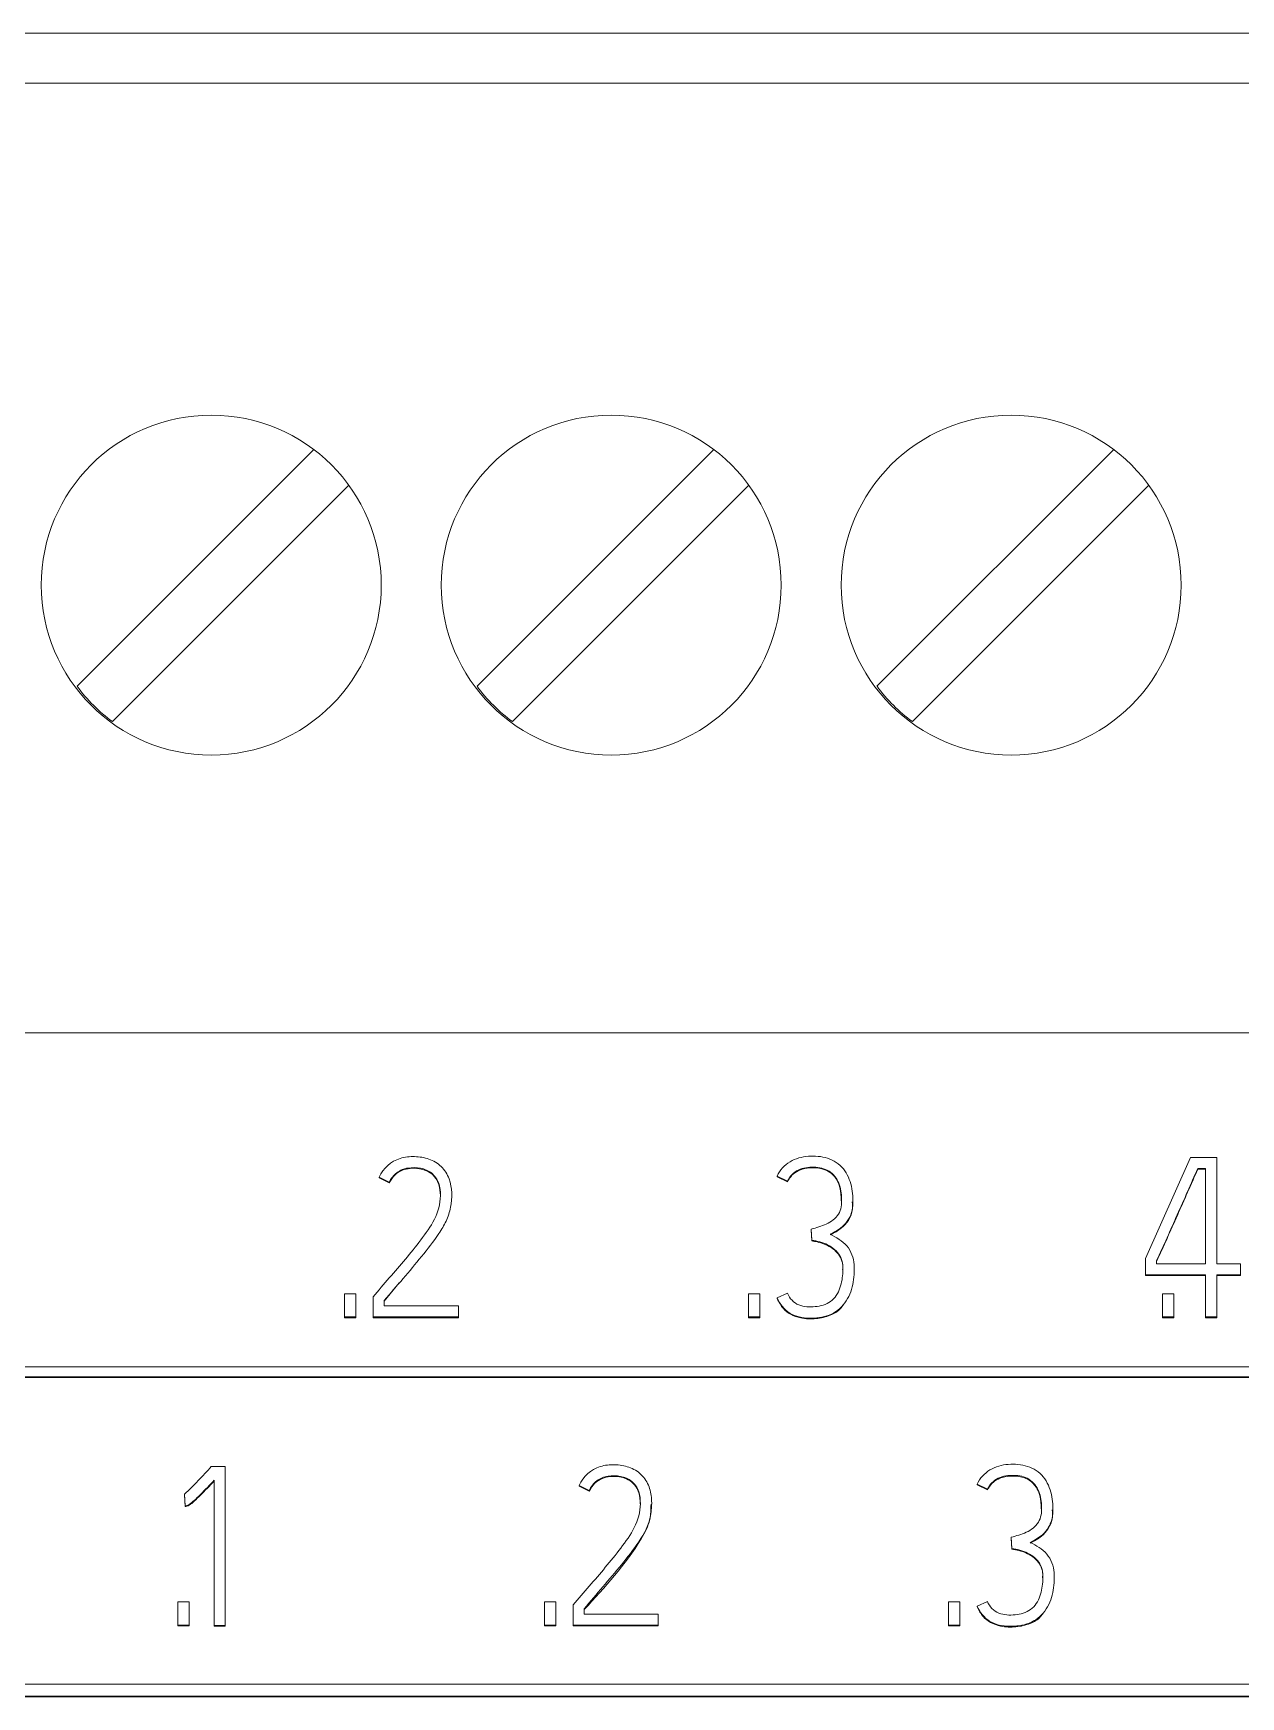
# Model space of a CAD drawing. Header units: millimetres. Extents: x 983 to 2111, y 2638 to 4457.
# Drawn here: x 1505.42 to 1517.5, y 3473.27 to 3489.91 of the extents above; entities that cross this region are included whole.
import ezdxf

# ---------------------------------------------------------------- set-up
doc = ezdxf.new("R2010")
doc.units = ezdxf.units.MM

# ---------------------------------------------------------------- blocks, each defined once
blk = doc.blocks.new('16DIDQ')
at = {"color": 7, "linetype": 'Continuous', "lineweight": 15}
for p, q in [((1533.41, 3489.908), (1488.91, 3489.908)), ((1533.41, 3489.408), (1488.91, 3489.408)), ((1505.858, 3483.376), (1508.226, 3485.743)), ((1509.858, 3483.376), (1512.226, 3485.743)), ((1513.858, 3483.376), (1516.226, 3485.743)), ((1508.576, 3485.386), (1506.212, 3483.022)), ((1512.576, 3485.386), (1510.212, 3483.022)), ((1516.576, 3485.386), (1514.212, 3483.022)), ((1532.51, 3479.908), (1488.01, 3479.908)), ((1516.544, 3477.653), (1516.992, 3478.663)), ((1516.992, 3478.663), (1517.256, 3478.663)), ((1517.256, 3478.663), (1517.256, 3477.6)), ((1517.143, 3478.552), (1517.066, 3478.552)), ((1517.066, 3478.545), (1517.066, 3478.552)), ((1517.066, 3478.545), (1517.143, 3478.545)), ((1517.143, 3477.6), (1517.143, 3478.552)), ((1508.879, 3478.466), (1508.879, 3478.459)), ((1508.879, 3478.466), (1508.979, 3478.415)), ((1508.879, 3478.459), (1508.979, 3478.408)), ((1508.979, 3478.415), (1508.979, 3478.408)), ((1512.86, 3478.477), (1512.962, 3478.426)), ((1512.86, 3478.477), (1512.86, 3478.47)), ((1512.962, 3478.419), (1512.86, 3478.47)), ((1512.962, 3478.426), (1512.962, 3478.419)), ((1509.605, 3478.278), (1509.605, 3478.285)), ((1513.617, 3478.22), (1513.617, 3478.227)), ((1513.2, 3477.946), (1513.207, 3477.835)), ((1513.2, 3477.946), (1513.2, 3477.939)), ((1513.207, 3477.828), (1513.2, 3477.939)), ((1513.207, 3477.835), (1513.207, 3477.828)), ((1513.63, 3477.539), (1513.63, 3477.546)), ((1516.544, 3477.49), (1516.544, 3477.653)), ((1516.655, 3477.629), (1516.655, 3477.6)), ((1516.655, 3477.6), (1517.143, 3477.6)), ((1517.256, 3477.6), (1517.492, 3477.6)), ((1517.492, 3477.6), (1517.492, 3477.49)), ((1508.93, 3477.224), (1509.078, 3477.408)), ((1517.143, 3477.49), (1516.544, 3477.49)), ((1516.544, 3477.483), (1516.544, 3477.49)), ((1516.544, 3477.483), (1517.143, 3477.483)), ((1517.143, 3477.067), (1517.143, 3477.49)), ((1517.492, 3477.49), (1517.256, 3477.49)), ((1517.256, 3477.49), (1517.256, 3477.067)), ((1517.256, 3477.483), (1517.492, 3477.483)), ((1517.492, 3477.483), (1517.492, 3477.49)), ((1508.533, 3477.299), (1508.646, 3477.299)), ((1508.533, 3477.067), (1508.533, 3477.299)), ((1508.646, 3477.299), (1508.646, 3477.067)), ((1508.819, 3477.27), (1508.819, 3477.067)), ((1508.93, 3477.231), (1508.93, 3477.177)), ((1508.93, 3477.177), (1509.671, 3477.177)), ((1509.671, 3477.177), (1509.671, 3477.067)), ((1512.574, 3477.299), (1512.687, 3477.299)), ((1512.574, 3477.067), (1512.574, 3477.299)), ((1512.687, 3477.299), (1512.687, 3477.067)), ((1512.962, 3477.304), (1512.86, 3477.257)), ((1512.86, 3477.25), (1512.86, 3477.257)), ((1516.713, 3477.067), (1516.713, 3477.299)), ((1516.713, 3477.299), (1516.826, 3477.299)), ((1516.826, 3477.299), (1516.826, 3477.067)), ((1508.646, 3477.067), (1508.533, 3477.067)), ((1508.533, 3477.06), (1508.533, 3477.067)), ((1508.533, 3477.06), (1508.646, 3477.06)), ((1508.646, 3477.067), (1508.646, 3477.06)), ((1509.671, 3477.067), (1508.819, 3477.067)), ((1508.819, 3477.06), (1508.819, 3477.067)), ((1508.819, 3477.06), (1509.671, 3477.06)), ((1509.671, 3477.067), (1509.671, 3477.06)), ((1512.687, 3477.067), (1512.574, 3477.067)), ((1512.574, 3477.06), (1512.574, 3477.067)), ((1512.574, 3477.06), (1512.687, 3477.06)), ((1512.687, 3477.067), (1512.687, 3477.06)), ((1516.713, 3477.06), (1516.713, 3477.067)), ((1516.826, 3477.067), (1516.713, 3477.067)), ((1516.713, 3477.06), (1516.826, 3477.06)), ((1516.826, 3477.067), (1516.826, 3477.06)), ((1517.143, 3477.06), (1517.143, 3477.067)), ((1517.256, 3477.067), (1517.143, 3477.067)), ((1517.143, 3477.06), (1517.256, 3477.06)), ((1517.256, 3477.06), (1517.256, 3477.067)), ((1495.203, 3476.569), (1530.484, 3476.569)), ((1530.594, 3476.468), (1495.093, 3476.468)), ((1495.093, 3476.461), (1530.594, 3476.461)), ((1507.2, 3475.572), (1507.34, 3475.572)), ((1507.34, 3475.572), (1507.34, 3473.982)), ((1507.229, 3473.982), (1507.229, 3475.434)), ((1510.879, 3475.383), (1510.979, 3475.332)), ((1510.879, 3475.383), (1510.879, 3475.376)), ((1510.879, 3475.376), (1510.979, 3475.325)), ((1510.979, 3475.332), (1510.979, 3475.325)), ((1514.86, 3475.394), (1514.962, 3475.344)), ((1514.86, 3475.394), (1514.86, 3475.387)), ((1514.962, 3475.337), (1514.86, 3475.387)), ((1514.962, 3475.344), (1514.962, 3475.337)), ((1506.938, 3475.178), (1506.931, 3475.295)), ((1506.931, 3475.288), (1506.931, 3475.295)), ((1506.938, 3475.171), (1506.931, 3475.288)), ((1506.938, 3475.178), (1506.938, 3475.171)), ((1511.605, 3475.196), (1511.605, 3475.203)), ((1515.617, 3475.138), (1515.617, 3475.145)), ((1515.2, 3474.863), (1515.207, 3474.752)), ((1515.2, 3474.863), (1515.2, 3474.856)), ((1515.207, 3474.745), (1515.2, 3474.856)), ((1515.207, 3474.752), (1515.207, 3474.745)), ((1515.63, 3474.457), (1515.63, 3474.464)), ((1506.865, 3474.217), (1506.865, 3473.984)), ((1506.978, 3474.217), (1506.865, 3474.217)), ((1506.978, 3473.984), (1506.978, 3474.217)), ((1510.646, 3474.217), (1510.533, 3474.217)), ((1510.533, 3474.217), (1510.533, 3473.984)), ((1510.646, 3473.984), (1510.646, 3474.217)), ((1510.819, 3474.188), (1510.819, 3473.984)), ((1514.687, 3474.217), (1514.574, 3474.217)), ((1514.574, 3474.217), (1514.574, 3473.984)), ((1514.687, 3473.984), (1514.687, 3474.217)), ((1514.962, 3474.221), (1514.86, 3474.175)), ((1514.86, 3474.168), (1514.86, 3474.175)), ((1510.93, 3474.095), (1510.93, 3474.148)), ((1511.671, 3474.095), (1510.93, 3474.095)), ((1511.671, 3473.984), (1511.671, 3474.095)), ((1506.865, 3473.984), (1506.978, 3473.984)), ((1506.865, 3473.984), (1506.865, 3473.977)), ((1506.865, 3473.977), (1506.978, 3473.977)), ((1506.978, 3473.984), (1506.978, 3473.977)), ((1507.34, 3473.982), (1507.229, 3473.982)), ((1507.229, 3473.975), (1507.229, 3473.982)), ((1507.34, 3473.975), (1507.229, 3473.975)), ((1507.34, 3473.975), (1507.34, 3473.982)), ((1510.533, 3473.984), (1510.646, 3473.984)), ((1510.533, 3473.984), (1510.533, 3473.977)), ((1510.533, 3473.977), (1510.646, 3473.977)), ((1510.646, 3473.984), (1510.646, 3473.977)), ((1510.819, 3473.984), (1511.671, 3473.984)), ((1510.819, 3473.984), (1510.819, 3473.977)), ((1510.819, 3473.977), (1511.671, 3473.977)), ((1511.671, 3473.984), (1511.671, 3473.977)), ((1514.574, 3473.984), (1514.574, 3473.977)), ((1514.574, 3473.984), (1514.687, 3473.984)), ((1514.574, 3473.977), (1514.687, 3473.977)), ((1514.687, 3473.984), (1514.687, 3473.977)), ((1532.504, 3473.393), (1497.136, 3473.393)), ((1497.025, 3473.275), (1532.614, 3473.275)), ((1497.025, 3473.268), (1532.614, 3473.268))]:
    blk.add_line(p, q, dxfattribs=at)
for centre in [(1507.2, 3484.388), (1511.2, 3484.388), (1515.2, 3484.388)]:
    blk.add_circle(centre, 1.7, dxfattribs=at)
for centre in [(1507.224, 3484.388), (1511.224, 3484.388), (1515.224, 3484.388)]:
    blk.add_arc(centre, 1.7, 216.5435, 233.4565, dxfattribs=at)
for points, knots in [([(1508.879, 3478.466), (1508.92, 3478.555), (1508.998, 3478.624), (1509.136, 3478.668), (1509.186, 3478.673), (1509.282, 3478.67), (1509.33, 3478.662), (1509.422, 3478.63), (1509.466, 3478.606), (1509.534, 3478.537), (1509.561, 3478.496), (1509.612, 3478.359), (1509.611, 3478.258), (1509.584, 3478.117), (1509.569, 3478.07), (1509.528, 3477.983), (1509.503, 3477.942), (1509.423, 3477.822), (1509.364, 3477.746), (1509.181, 3477.523), (1509.055, 3477.377), (1508.93, 3477.231)], [0, 0, 0, 0, 0.125, 0.125, 0.1875, 0.1875, 0.25, 0.25, 0.3125, 0.3125, 0.375, 0.375, 0.5, 0.5, 0.5625, 0.5625, 0.625, 0.625, 0.75, 0.75, 1, 1, 1, 1]), ([(1513.391, 3477.895), (1513.448, 3477.923), (1513.504, 3477.956), (1513.588, 3478.055), (1513.611, 3478.118), (1513.62, 3478.247), (1513.616, 3478.311), (1513.588, 3478.437), (1513.562, 3478.499), (1513.481, 3478.598), (1513.425, 3478.635), (1513.301, 3478.675), (1513.236, 3478.679), (1513.107, 3478.67), (1513.043, 3478.653), (1512.933, 3478.586), (1512.887, 3478.537), (1512.86, 3478.477)], [0, 0, 0, 0, 0.125, 0.125, 0.25, 0.25, 0.375, 0.375, 0.5, 0.5, 0.625, 0.625, 0.75, 0.75, 0.875, 0.875, 1, 1, 1, 1]), ([(1508.979, 3478.415), (1508.997, 3478.452), (1509.023, 3478.485), (1509.089, 3478.535), (1509.128, 3478.551), (1509.21, 3478.563), (1509.252, 3478.563), (1509.333, 3478.548), (1509.373, 3478.531), (1509.437, 3478.479), (1509.461, 3478.443), (1509.488, 3478.365), (1509.492, 3478.323), (1509.491, 3478.198), (1509.468, 3478.117), (1509.394, 3477.971), (1509.345, 3477.904), (1509.246, 3477.772), (1509.194, 3477.708), (1509.035, 3477.519), (1508.927, 3477.395), (1508.819, 3477.27)], [0, 0, 0, 0, 0.0625, 0.0625, 0.125, 0.125, 0.1875, 0.1875, 0.25, 0.25, 0.3125, 0.3125, 0.375, 0.375, 0.5, 0.5, 0.625, 0.625, 0.75, 0.75, 1, 1, 1, 1]), ([(1508.979, 3478.408), (1508.996, 3478.436), (1509.029, 3478.489), (1509.107, 3478.539), (1509.204, 3478.558), (1509.302, 3478.553), (1509.391, 3478.514), (1509.448, 3478.459), (1509.486, 3478.378), (1509.489, 3478.318), (1509.491, 3478.281)], [0, 0, 0, 0, 0.132295, 0.253798, 0.363046, 0.533106, 0.643597, 0.7548, 0.84979, 1, 1, 1, 1]), ([(1512.962, 3478.426), (1512.986, 3478.473), (1513.023, 3478.514), (1513.119, 3478.56), (1513.173, 3478.566), (1513.279, 3478.564), (1513.333, 3478.554), (1513.423, 3478.497), (1513.456, 3478.453), (1513.496, 3478.355), (1513.503, 3478.302), (1513.505, 3478.196), (1513.5, 3478.141), (1513.444, 3478.051), (1513.399, 3478.018), (1513.303, 3477.974), (1513.251, 3477.96), (1513.2, 3477.946)], [0, 0, 0, 0, 0.125, 0.125, 0.25, 0.25, 0.375, 0.375, 0.5, 0.5, 0.625, 0.625, 0.75, 0.75, 0.875, 0.875, 1, 1, 1, 1]), ([(1513.499, 3478.229), (1513.499, 3478.274), (1513.499, 3478.351), (1513.453, 3478.451), (1513.39, 3478.519), (1513.295, 3478.557), (1513.192, 3478.562), (1513.093, 3478.545), (1513.019, 3478.501), (1512.981, 3478.455), (1512.966, 3478.426), (1512.962, 3478.419)], [0, 0, 0, 0, 0.1668101, 0.2839605, 0.4018283, 0.5043992, 0.6565547, 0.7824249, 0.8770697, 0.9716937, 1, 1, 1, 1]), ([(1517.066, 3478.552), (1517.032, 3478.475), (1516.998, 3478.398), (1516.964, 3478.321), (1516.93, 3478.244), (1516.896, 3478.167), (1516.861, 3478.09), (1516.793, 3477.936), (1516.726, 3477.782), (1516.655, 3477.629)], [0, 0, 0, 0, 0.000253101, 0.000253101, 0.000253101, 0.0005062, 0.0005062, 0.0005062, 0.001012365, 0.001012365, 0.001012365, 0.001012365]), ([(1516.655, 3477.622), (1516.691, 3477.698), (1516.724, 3477.775), (1516.759, 3477.852), (1516.793, 3477.929), (1516.827, 3478.006), (1516.862, 3478.083), (1516.93, 3478.237), (1516.999, 3478.391), (1517.066, 3478.545)], [0, 0, 0, 0, 0.000253128, 0.000253128, 0.000253128, 0.000506223, 0.000506223, 0.000506223, 0.001012364, 0.001012364, 0.001012364, 0.001012364]), ([(1513.611, 3478.22), (1513.613, 3478.189), (1513.616, 3478.124), (1513.576, 3478.03), (1513.5, 3477.945), (1513.43, 3477.909), (1513.391, 3477.888)], [0, 0, 0, 0, 0.216916, 0.453137, 0.689283, 1, 1, 1, 1]), ([(1512.86, 3477.257), (1512.887, 3477.195), (1512.929, 3477.139), (1513.046, 3477.071), (1513.114, 3477.057), (1513.248, 3477.054), (1513.317, 3477.062), (1513.442, 3477.111), (1513.497, 3477.154), (1513.577, 3477.262), (1513.602, 3477.326), (1513.629, 3477.457), (1513.634, 3477.525), (1513.624, 3477.658), (1513.6, 3477.726), (1513.512, 3477.829), (1513.451, 3477.863), (1513.391, 3477.895)], [0, 0, 0, 0, 0.125, 0.125, 0.25, 0.25, 0.375, 0.375, 0.5, 0.5, 0.625, 0.625, 0.75, 0.75, 0.875, 0.875, 1, 1, 1, 1]), ([(1513.207, 3477.835), (1513.261, 3477.826), (1513.314, 3477.813), (1513.414, 3477.764), (1513.459, 3477.727), (1513.514, 3477.632), (1513.519, 3477.574), (1513.514, 3477.464), (1513.506, 3477.41), (1513.47, 3477.305), (1513.439, 3477.256), (1513.35, 3477.19), (1513.294, 3477.175), (1513.184, 3477.166), (1513.127, 3477.167), (1513.024, 3477.208), (1512.985, 3477.252), (1512.962, 3477.304)], [0, 0, 0, 0, 0.125, 0.125, 0.25, 0.25, 0.375, 0.375, 0.5, 0.5, 0.625, 0.625, 0.75, 0.75, 0.875, 0.875, 1, 1, 1, 1]), ([(1513.514, 3477.541), (1513.515, 3477.558), (1513.518, 3477.599), (1513.496, 3477.664), (1513.449, 3477.728), (1513.364, 3477.788), (1513.278, 3477.815), (1513.218, 3477.826), (1513.207, 3477.828)], [0, 0, 0, 0, 0.105106, 0.267443, 0.429353, 0.609133, 0.92278, 1, 1, 1, 1]), ([(1513.52, 3477.186), (1513.512, 3477.174), (1513.48, 3477.129), (1513.385, 3477.075), (1513.247, 3477.045), (1513.108, 3477.048), (1512.996, 3477.087), (1512.91, 3477.152), (1512.878, 3477.215), (1512.86, 3477.25)], [0, 0, 0, 0, 0.054022, 0.212325, 0.40109, 0.596162, 0.7339, 0.850024, 1, 1, 1, 1]), ([(1506.931, 3475.295), (1506.956, 3475.316), (1506.98, 3475.338), (1507.003, 3475.36), (1507.026, 3475.383), (1507.048, 3475.406), (1507.07, 3475.43), (1507.114, 3475.476), (1507.158, 3475.523), (1507.2, 3475.572)], [0, 0, 0, 0, 0.0000967546, 0.0000967546, 0.0000967546, 0.000193294, 0.000193294, 0.000193294, 0.0003859746, 0.0003859746, 0.0003859746, 0.0003859746]), ([(1510.93, 3474.148), (1511.055, 3474.295), (1511.181, 3474.44), (1511.363, 3474.664), (1511.423, 3474.739), (1511.53, 3474.9), (1511.575, 3474.987), (1511.602, 3475.129), (1511.606, 3475.177), (1511.602, 3475.274), (1511.595, 3475.322), (1511.561, 3475.414), (1511.535, 3475.454), (1511.466, 3475.524), (1511.423, 3475.548), (1511.331, 3475.58), (1511.283, 3475.588), (1511.186, 3475.59), (1511.137, 3475.586), (1510.998, 3475.542), (1510.92, 3475.473), (1510.879, 3475.383)], [0, 0, 0, 0, 0.25, 0.25, 0.375, 0.375, 0.5, 0.5, 0.5625, 0.5625, 0.625, 0.625, 0.6875, 0.6875, 0.75, 0.75, 0.8125, 0.8125, 0.875, 0.875, 1, 1, 1, 1]), ([(1515.391, 3474.812), (1515.448, 3474.841), (1515.504, 3474.874), (1515.588, 3474.973), (1515.611, 3475.036), (1515.62, 3475.165), (1515.616, 3475.229), (1515.588, 3475.355), (1515.562, 3475.417), (1515.481, 3475.516), (1515.425, 3475.553), (1515.301, 3475.592), (1515.236, 3475.597), (1515.107, 3475.588), (1515.043, 3475.571), (1514.933, 3475.503), (1514.887, 3475.454), (1514.86, 3475.394)], [0, 0, 0, 0, 0.125, 0.125, 0.25, 0.25, 0.375, 0.375, 0.5, 0.5, 0.625, 0.625, 0.75, 0.75, 0.875, 0.875, 1, 1, 1, 1]), ([(1507.229, 3475.434), (1507.206, 3475.41), (1507.184, 3475.386), (1507.161, 3475.362), (1507.138, 3475.338), (1507.115, 3475.315), (1507.092, 3475.291), (1507.071, 3475.27), (1507.05, 3475.25), (1507.028, 3475.23), (1507.013, 3475.216), (1506.997, 3475.203), (1506.98, 3475.192), (1506.973, 3475.187), (1506.965, 3475.183), (1506.956, 3475.18), (1506.95, 3475.179), (1506.944, 3475.178), (1506.938, 3475.178)], [0, 0, 0, 0, 0.0000990184, 0.0000990184, 0.0000990184, 0.0001980448, 0.0001980448, 0.0001980448, 0.0002868806, 0.0002868806, 0.0002868806, 0.0003483915, 0.0003483915, 0.0003483915, 0.0003746495, 0.0003746495, 0.0003746495, 0.000393231, 0.000393231, 0.000393231, 0.000393231]), ([(1507.229, 3475.427), (1507.206, 3475.403), (1507.184, 3475.379), (1507.161, 3475.355), (1507.138, 3475.331), (1507.115, 3475.308), (1507.092, 3475.284), (1507.071, 3475.263), (1507.05, 3475.243), (1507.028, 3475.223), (1507.013, 3475.209), (1506.997, 3475.196), (1506.98, 3475.185), (1506.973, 3475.18), (1506.965, 3475.176), (1506.956, 3475.173), (1506.95, 3475.172), (1506.944, 3475.171), (1506.938, 3475.171)], [0, 0, 0, 0, 0.0000990184, 0.0000990184, 0.0000990184, 0.0001980448, 0.0001980448, 0.0001980448, 0.0002868806, 0.0002868806, 0.0002868806, 0.0003483915, 0.0003483915, 0.0003483915, 0.0003746495, 0.0003746495, 0.0003746495, 0.000393231, 0.000393231, 0.000393231, 0.000393231]), ([(1510.979, 3475.332), (1510.997, 3475.37), (1511.023, 3475.403), (1511.089, 3475.453), (1511.128, 3475.468), (1511.21, 3475.481), (1511.252, 3475.481), (1511.333, 3475.465), (1511.373, 3475.449), (1511.437, 3475.397), (1511.461, 3475.361), (1511.488, 3475.282), (1511.492, 3475.241), (1511.491, 3475.116), (1511.468, 3475.035), (1511.394, 3474.888), (1511.345, 3474.822), (1511.246, 3474.69), (1511.194, 3474.626), (1511.035, 3474.437), (1510.927, 3474.312), (1510.819, 3474.188)], [0, 0, 0, 0, 0.0625, 0.0625, 0.125, 0.125, 0.1875, 0.1875, 0.25, 0.25, 0.3125, 0.3125, 0.375, 0.375, 0.5, 0.5, 0.625, 0.625, 0.75, 0.75, 1, 1, 1, 1]), ([(1510.979, 3475.325), (1510.996, 3475.353), (1511.029, 3475.407), (1511.107, 3475.456), (1511.204, 3475.476), (1511.302, 3475.471), (1511.391, 3475.432), (1511.448, 3475.377), (1511.486, 3475.296), (1511.489, 3475.235), (1511.491, 3475.198)], [0, 0, 0, 0, 0.132294, 0.253798, 0.363047, 0.533106, 0.643598, 0.754801, 0.849798, 1, 1, 1, 1]), ([(1514.962, 3475.344), (1514.986, 3475.391), (1515.023, 3475.432), (1515.119, 3475.477), (1515.173, 3475.484), (1515.279, 3475.482), (1515.333, 3475.472), (1515.423, 3475.415), (1515.456, 3475.37), (1515.496, 3475.272), (1515.503, 3475.219), (1515.505, 3475.113), (1515.5, 3475.058), (1515.444, 3474.968), (1515.399, 3474.936), (1515.303, 3474.891), (1515.251, 3474.878), (1515.2, 3474.863)], [0, 0, 0, 0, 0.125, 0.125, 0.25, 0.25, 0.375, 0.375, 0.5, 0.5, 0.625, 0.625, 0.75, 0.75, 0.875, 0.875, 1, 1, 1, 1]), ([(1515.499, 3475.147), (1515.499, 3475.192), (1515.499, 3475.269), (1515.453, 3475.368), (1515.39, 3475.436), (1515.295, 3475.475), (1515.192, 3475.479), (1515.093, 3475.462), (1515.019, 3475.418), (1514.981, 3475.372), (1514.966, 3475.343), (1514.962, 3475.337)], [0, 0, 0, 0, 0.16681, 0.283969, 0.401837, 0.504407, 0.656567, 0.782433, 0.877078, 0.971701, 1, 1, 1, 1]), ([(1510.93, 3474.141), (1511.136, 3474.363), (1511.389, 3474.637), (1511.596, 3475.02), (1511.597, 3475.143), (1511.598, 3475.196)], [0, 0, 0, 0, 0.712712, 0.876768, 1, 1, 1, 1]), ([(1515.611, 3475.138), (1515.613, 3475.107), (1515.616, 3475.041), (1515.576, 3474.948), (1515.5, 3474.863), (1515.43, 3474.826), (1515.391, 3474.805)], [0, 0, 0, 0, 0.216931, 0.453148, 0.689293, 1, 1, 1, 1]), ([(1514.86, 3474.175), (1514.887, 3474.113), (1514.929, 3474.057), (1515.046, 3473.988), (1515.114, 3473.975), (1515.248, 3473.972), (1515.317, 3473.98), (1515.442, 3474.029), (1515.497, 3474.071), (1515.577, 3474.18), (1515.602, 3474.244), (1515.629, 3474.375), (1515.634, 3474.443), (1515.624, 3474.576), (1515.6, 3474.643), (1515.512, 3474.747), (1515.451, 3474.781), (1515.391, 3474.812)], [0, 0, 0, 0, 0.125, 0.125, 0.25, 0.25, 0.375, 0.375, 0.5, 0.5, 0.625, 0.625, 0.75, 0.75, 0.875, 0.875, 1, 1, 1, 1]), ([(1515.207, 3474.752), (1515.261, 3474.744), (1515.314, 3474.73), (1515.414, 3474.681), (1515.459, 3474.645), (1515.514, 3474.55), (1515.519, 3474.492), (1515.514, 3474.382), (1515.506, 3474.327), (1515.47, 3474.222), (1515.439, 3474.174), (1515.35, 3474.108), (1515.294, 3474.093), (1515.184, 3474.083), (1515.127, 3474.085), (1515.024, 3474.125), (1514.985, 3474.17), (1514.962, 3474.221)], [0, 0, 0, 0, 0.125, 0.125, 0.25, 0.25, 0.375, 0.375, 0.5, 0.5, 0.625, 0.625, 0.75, 0.75, 0.875, 0.875, 1, 1, 1, 1]), ([(1515.514, 3474.459), (1515.515, 3474.475), (1515.518, 3474.517), (1515.496, 3474.582), (1515.449, 3474.646), (1515.364, 3474.706), (1515.278, 3474.732), (1515.218, 3474.743), (1515.207, 3474.745)], [0, 0, 0, 0, 0.105121, 0.2674555, 0.4293632, 0.6091409, 0.9227841, 1, 1, 1, 1]), ([(1515.52, 3474.104), (1515.512, 3474.092), (1515.48, 3474.046), (1515.385, 3473.992), (1515.247, 3473.962), (1515.108, 3473.965), (1514.996, 3474.005), (1514.91, 3474.07), (1514.878, 3474.132), (1514.86, 3474.168)], [0, 0, 0, 0, 0.054029, 0.212327, 0.401091, 0.596163, 0.733901, 0.850025, 1, 1, 1, 1])]:
    blk.add_open_spline(points, degree=3, knots=knots, dxfattribs=at)

msp = doc.modelspace()

# ---------------------------------------------------------------- block references
at = {"lineweight": -3}
msp.add_blockref('16DIDQ', (0, 0), dxfattribs=at)

doc.saveas('drawing.dxf')
